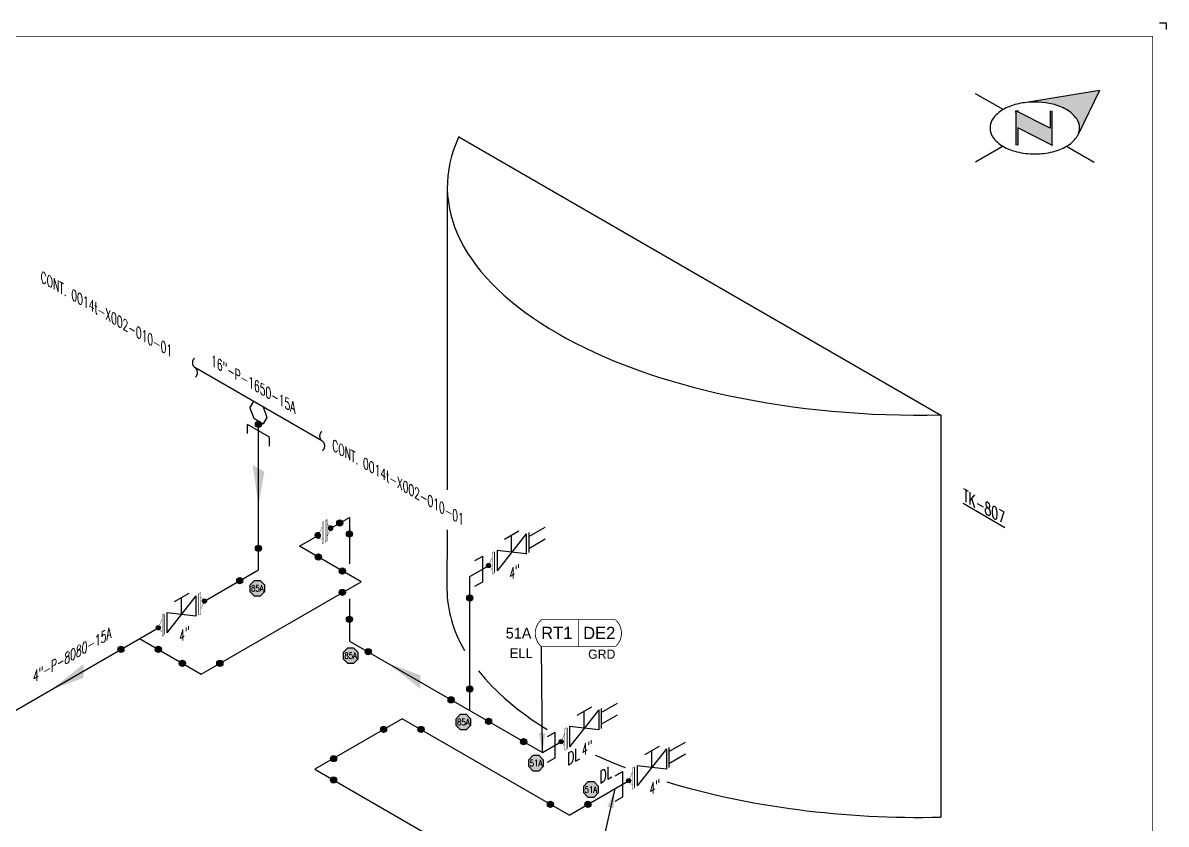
# Model space of a CAD drawing. Header units: inches. Extents: x 0.1 to 17.4, y 0.1 to 11.4.
# Drawn here: x 6.76 to 17.38, y 3.93 to 11.37 of the extents above; entities that cross this region are included whole.
import ezdxf
from ezdxf.enums import TextEntityAlignment as Align

# ---------------------------------------------------------------- set-up
doc = ezdxf.new("R2010")
doc.units = ezdxf.units.IN
doc.header["$MEASUREMENT"] = 0
doc.linetypes.add('HIDDEN2', pattern=[0.1875, 0.125, -0.0625])
for name, color, linetype in [('3', 1, 'Continuous'), ('BORDER', 3, 'Continuous'), ('COMP', 1, 'Continuous'), ('Continuation', 7, 'Continuous'), ('DL', 20, 'Continuous'), ('EQUIP', 131, 'Continuous'), ('EQUIP-ANNO', 150, 'Continuous'), ('FITTINGS', 4, 'Continuous'), ('FLOW', 1, 'Continuous'), ('PART_PCML', 7, 'Continuous'), ('PART_SelectedCML_RT', 132, 'Continuous'), ('PART_SelectedCML_UT', 132, 'Continuous'), ('PIPE-ANNO', 150, 'HIDDEN2'), ('TEXT', 7, 'Continuous'), ('UNAS.PIPE', 251, 'Continuous'), ('WELD POINTS', 41, 'Continuous'), ('Welds', 7, 'Continuous')]:
    doc.layers.add(name, color=color, linetype=linetype)
doc.layers.add('PIPE', color=7, linetype='Continuous', lineweight=30)
doc.styles.add('CMLPAS', font='')
doc.styles.add('ISO30', font='simplex.shx', dxfattribs={"width": 0.85, "oblique": 30, "height": 0.075})
doc.styles.add('PART_Standard', font='romans', dxfattribs={"width": 0.8, "height": 0.09})
doc.styles.add('Richmond', font='arial.ttf')
doc.styles.add('SIMPLEX', font='ROMANS')
doc.styles.get("Standard").update_dxf_attribs({"font": 'arial.ttf'})
doc.styles.get('CMLPAS').set_extended_font_data('Cordia New')
doc.dimstyles.new('Richmond', dxfattribs={"dimtxt": 0.18, "dimasz": 0.18, "dimexe": 0.18, "dimexo": 0.0625, "dimgap": 0.09, "dimtad": 0, "dimtih": 1, "dimtoh": 1, "dimdec": 4, "dimzin": 0, "dimdsep": 46, "dimtxsty": 'Richmond', "dimcen": 0.09, "dimadec": 0, "dimazin": 0, "dimtfac": 1, "dimtdec": 4, "dimtofl": 0, "dimtmove": 0, "dimatfit": 3, "dimfxl": 1, "dimtolj": 1, "dimtzin": 0, "dimarcsym": 0})
doc.dimstyles.get("Standard").update_dxf_attribs({"dimtxt": 0.18, "dimasz": 0.18, "dimexe": 0.18, "dimexo": 0.0625, "dimgap": 0.09, "dimtad": 0, "dimtih": 1, "dimtoh": 1, "dimdec": 4, "dimzin": 0, "dimdsep": 46, "dimtxsty": 'Standard', "dimcen": 0.09, "dimadec": 0, "dimazin": 0, "dimtfac": 1, "dimtdec": 4, "dimtofl": 0, "dimtmove": 0, "dimatfit": 3, "dimfxl": 1, "dimtolj": 1, "dimtzin": 0, "dimarcsym": 0})

# ---------------------------------------------------------------- blocks, each defined once
blk = doc.blocks.new('north2')
at = {"layer": 'BORDER'}
for points in [[(-0.706, -0.767, -0.156851), (-0.679, -0.851, -0.095667), (-0.689, -0.905), (-0.495, -0.504), (-1.19, -0.617, -0.092194), (-0.928, -0.631, -0.072341), (-0.801, -0.681, -0.106617)], [(-0.938, -1.011), (-0.936, -1.009), (-0.936, -0.691), (-0.952, -0.691), (-0.952, -0.853), (-1.27, -0.691), (-1.27, -0.707), (-1.27, -1.012), (-1.254, -1.012), (-1.254, -0.849)]]:
    blk.add_hatch(color=7, dxfattribs=at).paths.add_polyline_path(points)
at = {"layer": 'BORDER', "color": 7}
for p, q in [((-0.495, -0.504), (-1.19, -0.617)), ((-0.495, -0.504), (-0.689, -0.905)), ((-1.389, -0.681), (-1.646, -0.533)), ((-1.27, -0.691), (-1.27, -1.012)), ((-0.952, -0.853), (-1.27, -0.691)), ((-1.27, -0.707), (-1.27, -0.691)), ((-1.262, -0.691), (-1.246, -0.691)), ((-0.952, -0.691), (-0.952, -0.853)), ((-0.936, -0.691), (-0.936, -1.012)), ((-0.936, -1.012), (-1.254, -0.849)), ((-1.254, -0.849), (-1.254, -1.012)), ((-1.389, -1.021), (-1.646, -1.169)), ((-1.26, -1.011), (-1.262, -1.009)), ((-0.928, -1.012), (-0.944, -1.012)), ((-0.801, -1.021), (-0.544, -1.169))]:
    blk.add_line(p, q, dxfattribs=at)
for centre, radius, start, end in [((-1.152, -1.093), 0.476, 103.4495, 120), ((-1.095, -1.329), 0.719, 97.6203, 103.4495), ((-1.095, -1.329), 0.719, 76.5505, 97.6203), ((-1.039, -1.093), 0.476, 60, 76.5505), ((-1.238, -0.944), 0.304, 120, 144.3429), ((-0.953, -0.944), 0.304, 35.6571, 60), ((-1.367, -0.851), 0.144, 144.3429, 180), ((-0.823, -0.851), 0.144, 360, 35.6571), ((-1.367, -0.851), 0.144, 180, 215.6571), ((-1.238, -0.758), 0.304, 215.6571, 240), ((-0.953, -0.758), 0.304, 300, 324.3429), ((-0.823, -0.851), 0.144, 324.3429, 337.5547), ((-0.823, -0.851), 0.144, 337.5796, 360), ((-1.152, -0.609), 0.476, 240, 256.5505), ((-1.039, -0.609), 0.476, 283.4495, 300), ((-1.095, -0.373), 0.719, 256.5505, 270), ((-1.095, -0.373), 0.719, 270, 283.4495)]:
    blk.add_arc(centre, radius, start, end, dxfattribs=at)
blk = doc.blocks.new('A$C6804a2e5')
blk.add_blockref('north2', (0, 0))
blk = doc.blocks.new('A$C860dd1f6')
at = {"layer": 'PIPE'}
blk.add_blockref('A$C6804a2e5', (0, 0), dxfattribs=at)
blk = doc.blocks.new('Border')
at = {"layer": 'BORDER', "const_width": 0.005}
blk.add_lwpolyline([(0.25, 0.25), (17.25, 0.25), (17.25, 11.25), (0.25, 11.25)], close=True, dxfattribs=at)
blk = doc.blocks.new('2_WELD_SINGLE_00')
at = {"linetype": 'ByBlock', "lineweight": -2}
h = blk.add_hatch(color=0, dxfattribs=at)
edge = h.paths.add_edge_path()
edge.add_arc((0, 0), 0.0286, 0, 360)
at = {"color": 0, "linetype": 'ByBlock', "lineweight": -2}
blk.add_circle((0, 0), 0.0286, dxfattribs=at)
blk = doc.blocks.new('*U23')
at = {"layer": 'WELD POINTS'}
for p, rotation in [((-0.174, -0.1), 30.00000000000001), ((0.174, -0.1), 59.99999999999999)]:
    blk.add_blockref('2_WELD_SINGLE_00', p, dxfattribs=dict(at, rotation=rotation))
blk = doc.blocks.new('*U12')
at = {"layer": 'WELD POINTS'}
for p, rotation in [((0, 0.201), 180), ((-0.174, -0.1), 29.99999999999996)]:
    blk.add_blockref('2_WELD_SINGLE_00', p, dxfattribs=dict(at, rotation=rotation))
blk = doc.blocks.new('*U17')
at = {"layer": 'WELD POINTS'}
for p, rotation in [((-0.174, 0.1), 330.0000000000001), ((0.174, 0.1), 120)]:
    blk.add_blockref('2_WELD_SINGLE_00', p, dxfattribs=dict(at, rotation=rotation))
blk = doc.blocks.new('*U21')
at = {"layer": 'WELD POINTS'}
for p, rotation in [((-0.174, 0.1), 240), ((-0.174, -0.1), 30.00000000000001)]:
    blk.add_blockref('2_WELD_SINGLE_00', p, dxfattribs=dict(at, rotation=rotation))
blk = doc.blocks.new('*U13')
at = {"layer": 'WELD POINTS'}
for p, rotation in [((0.174, 0.1), 120), ((0.174, -0.1), 150)]:
    blk.add_blockref('2_WELD_SINGLE_00', p, dxfattribs=dict(at, rotation=rotation))
blk = doc.blocks.new('*U20')
at = {"layer": 'WELD POINTS'}
for p, rotation in [((0, 0.201), 270), ((0.174, -0.1), 60.00000000000003)]:
    blk.add_blockref('2_WELD_SINGLE_00', p, dxfattribs=dict(at, rotation=rotation))
blk = doc.blocks.new('*U22')
at = {"layer": 'WELD POINTS'}
blk.add_blockref('2_WELD_SINGLE_00', (0, 0.201), dxfattribs=at)
for p, rotation in [((-0.174, 0.1), 330.0000000000001), ((0.174, -0.1), 59.99999999999999)]:
    blk.add_blockref('2_WELD_SINGLE_00', p, dxfattribs=dict(at, rotation=rotation))
blk = doc.blocks.new('*U19')
at = {"layer": 'WELD POINTS'}
for p, rotation in [((-0.174, -0.1), 30.00000000000001), ((0.174, -0.1), 59.99999999999999)]:
    blk.add_blockref('2_WELD_SINGLE_00', p, dxfattribs=dict(at, rotation=rotation))
blk = doc.blocks.new('*U18')
at = {"layer": 'WELD POINTS'}
for p, rotation in [((0.174, 0.1), 210), ((0.174, -0.1), 60.00000000000003)]:
    blk.add_blockref('2_WELD_SINGLE_00', p, dxfattribs=dict(at, rotation=rotation))
blk = doc.blocks.new('3_VALVE_FLANGE_GATE_30')
at = {"color": 0, "linetype": 'ByBlock', "lineweight": -2}
blk.add_wipeout([(-0.162, -0.187), (-0.135, -0.172), (0, 0), (0.135, -0.016), (0.162, 0), (0.162, 0.187), (0.135, 0.172), (0, 0), (-0.135, 0.016), (-0.162, 0)], dxfattribs=at)
for p, q in [((0.135, 0.172), (-0.135, -0.172)), ((0.068, 0.195), (-0.068, 0.117)), ((0, 0), (0, 0.156)), ((0.135, 0.172), (0.135, -0.016)), ((0.162, 0.187), (0.162, 0)), ((-0.162, 0), (-0.162, -0.187)), ((-0.135, 0.016), (-0.135, -0.172)), ((0.135, -0.016), (-0.135, 0.016))]:
    blk.add_line(p, q, dxfattribs=at)
blk = doc.blocks.new('AM9A04')
at = {"linetype": 'Continuous', "const_width": 0.01}
blk.add_lwpolyline([(0, -0.289), (0, 0.289), (-0.05, 0.318), (-0.05, -0.26)], close=True, dxfattribs=at)
at = {"const_width": 0.01}
blk.add_lwpolyline([(-0.05, -0.144), (-0.15, 0.087), (-0.05, 0.202)], dxfattribs=at)
blk = doc.blocks.new('A09')
at = {"layer": 'Welds'}
h = blk.add_hatch(color=256, dxfattribs=at)
h.dxf.hatch_style = 1
h.paths.add_polyline_path([(-0.03, 0, 1), (0.03, 0, 1)])
blk.add_circle((0, 0), 0.03, dxfattribs=at)
blk = doc.blocks.new('*U31')
blk.add_wipeout([(-0.052, -0.03), (-0.017, -0.07), (-0.017, -0.11), (0, -0.1), (0, 0.1), (-0.017, 0.09), (-0.017, 0.05)]).dxf.layer = 'COMP'
at = {"layer": '3', "xscale": 0.65, "yscale": 0.65, "zscale": 0.65}
blk.add_blockref('A09', (-0.052, -0.03), dxfattribs=at)
at = {"layer": 'COMP', "xscale": -0.3466300616258731, "yscale": 0.3466300616258731, "zscale": 0.3466300616258731, "rotation": 180}
blk.add_blockref('AM9A04', (0, 0), dxfattribs=at)
blk = doc.blocks.new('1_Text_30')
at = {"layer": 'TEXT', "style": 'PART_Standard', "oblique": 30, "width": 0.8}
blk.add_attdef('TEXT', (0, 0), '', height=0.09, rotation=30, dxfattribs=at)
blk = doc.blocks.new('*U35')
blk.add_wipeout([(0.044, -0.025), (0.079, -0.123), (0.045, -0.181), (-0.044, -0.13), (-0.079, -0.032), (-0.044, 0.025)])
at = {"layer": 'FITTINGS', "linetype": 'Continuous'}
for p, q in [((-0.079, -0.032), (-0.044, 0.025)), ((-0.044, 0.025), (0.044, -0.025)), ((-0.079, -0.032), (-0.044, -0.13)), ((0.044, -0.025), (0.079, -0.123)), ((-0.044, -0.13), (0.045, -0.181)), ((0.079, -0.123), (0.045, -0.181))]:
    blk.add_line(p, q, dxfattribs=at)
blk = doc.blocks.new('1_BREAK-PIPE_PIPE_00')
at = {"color": 0, "linetype": 'ByBlock', "lineweight": -2}
for centre, major_axis in [((0.03, -0.092), (0, 0.101)), ((-0.03, 0.092), (0, -0.101))]:
    blk.add_ellipse(centre, major_axis=major_axis, ratio=0.711978, start_param=0.427466, end_param=3.141593, dxfattribs=at)
blk = doc.blocks.new('1_Tilde_00')
at = {"layer": 'PIPE-ANNO', "xscale": -0.5000000000000001, "yscale": 0.5, "zscale": 0.5}
blk.add_blockref('1_BREAK-PIPE_PIPE_00', (0, 0), dxfattribs=at)
blk = doc.blocks.new('1_Cont_330')
at = {"layer": 'Continuation', "style": 'PART_Standard', "oblique": 330, "width": 0.8}
blk.add_attdef('CONT.', (0, 0), '', height=0.09, rotation=330, dxfattribs=at)
blk = doc.blocks.new('1_Text_330')
at = {"layer": 'TEXT', "style": 'PART_Standard', "oblique": 330, "width": 0.8}
blk.add_attdef('3/4"', (0, 0), '', height=0.09, rotation=330, dxfattribs=at)
blk = doc.blocks.new('*U32')
blk.add_wipeout([(-0.023, 0.113), (-0.023, 0.073), (-0.058, 0.033), (-0.023, -0.047), (-0.023, -0.087), (0.022, -0.113), (0.022, -0.073), (0.057, -0.033), (0.022, 0.047), (0.022, 0.087)])
at = {"linetype": 'Continuous', "const_width": 0.003}
blk.add_lwpolyline([(0.005, -0.103), (0.022, -0.113), (0.022, 0.087), (0.005, 0.097)], close=True, dxfattribs=at)
at = {"const_width": 0.003}
blk.add_lwpolyline([(0.022, 0.047), (0.057, -0.033), (0.022, -0.073)], dxfattribs=at)
at = {"xscale": 0.3466300616258731, "yscale": 0.3466300616258731, "zscale": 0.3466300616258731}
blk.add_blockref('AM9A04', (-0.006, 0.003), dxfattribs=at)
at = {"layer": 'Welds', "xscale": 0.7, "yscale": 0.7, "zscale": 0.7}
for p in [(-0.058, 0.033), (0.057, -0.033)]:
    blk.add_blockref('A09', p, dxfattribs=at)
blk = doc.blocks.new('*U41')
at = {"layer": 'WELD POINTS'}
for rotation in [330.0000000000001, 239.9999999999999]:
    blk.add_blockref('2_WELD_SINGLE_00', (-0.174, 0.1), dxfattribs=dict(at, rotation=rotation))
blk = doc.blocks.new('2_NOZZLE_FLANGE_EQUIPMENT_30')
blk.add_wipeout([(-0.176, -0.046), (-0.176, -0.156), (-0.023, -0.068), (-0.023, -0.107), (0, -0.094), (0, 0.094), (-0.023, 0.08), (-0.023, 0.041)])
at = {"color": 0, "linetype": 'ByBlock', "lineweight": -2}
for p, q in [((-0.023, 0.041), (-0.176, -0.046)), ((-0.023, -0.107), (-0.023, 0.08)), ((0, -0.094), (0, 0.094)), ((-0.023, -0.068), (-0.176, -0.156))]:
    blk.add_line(p, q, dxfattribs=at)
blk = doc.blocks.new('*U43')
at = {"layer": 'WELD POINTS'}
for p, rotation in [((-0.174, 0.1), 239.9999999999999), ((0.174, 0.1), 209.9999999999999)]:
    blk.add_blockref('2_WELD_SINGLE_00', p, dxfattribs=dict(at, rotation=rotation))
blk = doc.blocks.new('*U45')
at = {"layer": 'WELD POINTS', "rotation": 89.99999999999993}
blk.add_blockref('2_WELD_SINGLE_00', (0, -0.201), dxfattribs=at)
at = {"layer": 'WELD POINTS'}
blk.add_blockref('2_WELD_SINGLE_00', (0, -0.201), dxfattribs=at)
blk = doc.blocks.new('1_ARROW_FLOW_30')
at = {"color": 0, "linetype": 'ByBlock'}
blk.add_solid([(-0.15, -0.15), (0.15, 0.087), (-0.15, -0.023)], dxfattribs=at)
blk = doc.blocks.new('DL_30')
at = {"layer": 'DL', "style": 'ISO30', "oblique": 30, "width": 0.85}
blk.add_text('DL', height=0.1, rotation=30, dxfattribs=at).set_placement((-0.21, 0.037))
blk = doc.blocks.new('PART_PCML')
blk.add_hatch(color=0).paths.add_polyline_path([(-0.07, -0.029), (-0.029, -0.07), (0.029, -0.07), (0.07, -0.029), (0.07, 0.029), (0.029, 0.07), (-0.029, 0.07), (-0.07, 0.029)])
at = {"color": 7, "const_width": 0.009}
blk.add_lwpolyline([(-0.07, 0.029), (-0.029, 0.07), (0.029, 0.07), (0.07, 0.029), (0.07, -0.029), (0.029, -0.07), (-0.029, -0.07), (-0.07, -0.029), (-0.07, 0.029), (-0.029, 0.07)], dxfattribs=at)
at = {"color": 18, "true_color": 0x000000}
blk.add_lwpolyline([(-0.029, 0.07), (-0.07, 0.029), (-0.07, -0.029), (-0.029, -0.07), (0.029, -0.07), (0.07, -0.029), (0.07, 0.029), (0.029, 0.07)], close=True, dxfattribs=at)
at = {"color": 7, "true_color": 0xffffff, "style": 'SIMPLEX', "width": 0.8, "flags": 1}
for tag, p in [('CIRCUIT', (-0.094, 0.089)), ('DM', (-0.053, -0.133)), ('TYPE', (-0.075, -0.204))]:
    blk.add_attdef(tag, p, '', height=0.0586, dxfattribs=at)
at = {"color": 7, "true_color": 0xffffff, "style": 'SIMPLEX', "width": 0.8}
blk.add_attdef('DMDISP', text='', height=0.0586, dxfattribs=at).set_placement((0, 0), align=Align.MIDDLE_CENTER)
blk = doc.blocks.new('CMLPAS')
at = {"const_width": 0.008}
blk.add_lwpolyline([(0.063, 0.125, 0.454441), (0.063, -0.125), (0.75, -0.125, 0.454441), (0.75, 0.125)], format="xyb", close=True, dxfattribs=at)
blk.add_lwpolyline([(0.406, -0.125), (0.406, 0.125)], dxfattribs=at)
at = {"style": 'CMLPAS', "flags": 1}
for tag, p in [('STATE', (0.75, 0.623)), ('DL', (0.75, 0.482)), ('CIRCUIT', (0.75, 0.341)), ('SUBSINTERVAL(MONTHS)', (-0.025, -0.335)), ('OLD_ID', (0.75, -0.337)), ('OLD_NDE', (0.75, -0.478)), ('OLD_ENTY', (0.741, -0.636)), ('SIZE', (0.747, -0.761)), ('SPEC', (0.747, -0.902)), ('JUSTIFY', (0.747, -1.043)), ('COMMENTS', (0.747, -1.185)), ('OLD_ASSET', (0.75, -1.326)), ('SCHED', (0.737, -1.469)), ('NOM_THICK', (0.752, -1.61)), ('CORR_ALLOW', (0.763, -1.745)), ('TML_STATUS', (0.772, -1.878)), ('FLOW_ORDER', (0.778, -2.13))]:
    blk.add_attdef(tag, text='', height=0.1, dxfattribs=at).set_placement(p, align=Align.MIDDLE_RIGHT)
at = {"style": 'CMLPAS'}
for tag, height, p in [('CHILD', 0.25, (0.75, 0.269)), ('###', 0.115, (0.75, 0.002)), ('ACCESS', 0.085, (0.75, -0.195))]:
    blk.add_attdef(tag, text='', height=height, dxfattribs=at).set_placement(p, align=Align.MIDDLE_RIGHT)
at = {"color": 152, "style": 'CMLPAS'}
for tag, height, p in [('SPECIAL', 0.085, (0.405, 0.19)), ('DM-TYPE', 0.1, (-0.03, 0)), ('COMP', 0.09, (-0.017, -0.185))]:
    blk.add_attdef(tag, text='', height=height, dxfattribs=at).set_placement(p, align=Align.MIDDLE_RIGHT)
at = {"style": 'CMLPAS'}
blk.add_attdef('NDE', text='', height=0.115, dxfattribs=at).set_placement((0.206, 0.002), align=Align.MIDDLE_CENTER)
blk = doc.blocks.new('*U60')
at = {"color": 20, "linetype": 'ByBlock', "ltscale": 0.7}
blk.add_line((-0.054, -0.15), (-0.054, 0.087), dxfattribs=at)
for points in [[(-0.126, 0.046), (-0.054, 0.087)], [(-0.126, -0.191), (-0.054, -0.15)]]:
    blk.add_leader(points, dimstyle='Richmond', override={"dimasz": 0.04, "dimgap": 0.09, "dimtad": 0}, dxfattribs=at)
blk = doc.blocks.new('*U61')
at = {"color": 20, "linetype": 'ByBlock', "ltscale": 0.7}
blk.add_line((0.103, -0.122), (-0.103, -0.003), dxfattribs=at)
for points in [[(-0.103, -0.086), (-0.103, -0.003)], [(0.103, -0.204), (0.103, -0.122)]]:
    blk.add_leader(points, dimstyle='Richmond', override={"dimasz": 0.04, "dimgap": 0.09, "dimtad": 0}, dxfattribs=at)

msp = doc.modelspace()

# ---------------------------------------------------------------- linework, layer by layer
for p, q in [((17.312, 11.375), (17.375, 11.375)), ((17.375, 11.375), (17.375, 11.312))]:
    msp.add_line(p, q)
at = {"layer": 'EQUIP'}
for p, q in [((10.806, 10.318), (15.283, 7.733)), ((10.698, 9.852), (10.696, 7.037)), ((15.283, 7.733), (15.283, 3.999)), ((10.696, 6.667), (10.695, 6.118))]:
    msp.add_line(p, q, dxfattribs=at)
for centre, major_axis, ratio, start_param, end_param in [((15.092, 9.852), (-4.394, 0), 0.482574, 6.061379, 7.897427), ((15.092, 6.117), (-4.397, 0), 0.482242, 6.282962, 6.556396), ((15.092, 6.117), (-4.397, 0), 0.482242, 6.650121, 6.946175)]:
    msp.add_ellipse(centre, major_axis=major_axis, ratio=ratio, start_param=start_param, end_param=end_param, dxfattribs=at)
at = {"layer": 'PIPE'}
for p, q in [((8.944, 6.294), (8.944, 7.833)), ((9.326, 6.515), (9.789, 6.782)), ((9.789, 6.782), (9.789, 6.35)), ((9.897, 6.185), (9.326, 6.515)), ((10.907, 6.234), (11.374, 6.504)), ((6.031, 4.613), (8.944, 6.294)), ((8.411, 5.327), (9.897, 6.185)), ((10.907, 4.988), (10.907, 6.234)), ((9.789, 6.025), (9.789, 5.634)), ((7.84, 5.657), (8.411, 5.327)), ((9.789, 5.634), (11.581, 4.599)), ((10.28, 4.913), (9.467, 4.443)), ((11.83, 4.018), (10.28, 4.913)), ((11.581, 4.599), (12.085, 4.89)), ((11.83, 4.018), (12.713, 4.528)), ((9.467, 4.443), (10.671, 3.748))]:
    msp.add_line(p, q, dxfattribs=at)
at = {"layer": 'UNAS.PIPE'}
msp.add_line((9.533, 7.492), (8.354, 8.173), dxfattribs=at)

# ---------------------------------------------------------------- block references
msp.add_blockref('DL_30', (12.32, 4.268))
at = {"layer": 'BORDER'}
for name, p in [('Border', (0, 0)), ('A$C860dd1f6', (17.25, 11.25))]:
    msp.add_blockref(name, p, dxfattribs=at)
at = {"layer": 'Continuation'}
for p in [(6.92, 8.972), (9.629, 7.408)]:
    msp.add_blockref('1_Cont_330', p, dxfattribs=at).add_auto_attribs({'CONT.': 'CONT. 0014t-X002-010-01'})
at = {"layer": 'FLOW', "xscale": -1, "yscale": -1, "rotation": 59.99999999999994}
msp.add_blockref('1_ARROW_FLOW_30', (8.944, 7.064), dxfattribs=at)
at = {"layer": 'FLOW', "xscale": -1, "yscale": -1}
msp.add_blockref('1_ARROW_FLOW_30', (7.169, 5.27), dxfattribs=at)
at = {"layer": 'FLOW', "xscale": -1}
msp.add_blockref('1_ARROW_FLOW_30', (10.298, 5.34), dxfattribs=at)
at = {"layer": 'PART_PCML', "color": 13}
for p in [(8.933, 6.124), (9.8, 5.499), (10.847, 4.881)]:
    msp.add_blockref('PART_PCML', p, dxfattribs=at).add_auto_attribs({'DMDISP': '85A'})
at = {"layer": 'PART_PCML', "color": 96}
for p in [(11.522, 4.5), (12.032, 4.255)]:
    msp.add_blockref('PART_PCML', p, dxfattribs=at).add_auto_attribs({'DMDISP': '51A'})
at = {"layer": 'PART_SelectedCML_UT'}
msp.add_blockref('CMLPAS', (11.509, 5.707), dxfattribs=at).add_auto_attribs({'###': 'DE2', 'NDE': 'RT1', 'DM-TYPE': '51A', 'COMP': 'ELL', 'ACCESS': 'GRD'})
at = {"layer": 'PIPE-ANNO', "rotation": 180}
msp.add_blockref('1_Tilde_00', (8.354, 8.173), dxfattribs=at)
at = {"layer": 'PIPE-ANNO'}
msp.add_blockref('1_Tilde_00', (9.536, 7.491), dxfattribs=at)
at = {"layer": 'TEXT'}
msp.add_blockref('1_Text_30', (6.85, 5.245), dxfattribs=at).add_auto_attribs({'TEXT': '4"-P-8080-15A'})
at = {"layer": 'WELD POINTS'}
for name, p in [('*U13', (9.326, 6.515)), ('2_WELD_SINGLE_00', (9.789, 6.629)), ('*U12', (8.944, 6.294)), ('*U21', (9.897, 6.185)), ('*U45', (10.907, 6.234)), ('*U20', (9.789, 5.634)), ('*U23', (7.84, 5.657)), ('*U17', (8.411, 5.327)), ('*U22', (10.907, 4.988)), ('*U19', (10.28, 4.913)), ('*U41', (11.581, 4.599)), ('*U18', (9.467, 4.443)), ('*U43', (11.83, 4.018))]:
    msp.add_blockref(name, p, dxfattribs=at)

# ---------------------------------------------------------------- texts
at = {"layer": 'EQUIP-ANNO', "style": 'ISO30', "oblique": 330, "width": 0.85}
msp.add_text('%%UTK-807', height=0.1, rotation=330, dxfattribs=at).set_placement((15.489, 6.937))

# ---------------------------------------------------------------- leaders
at = {"layer": 'PART_SelectedCML_RT'}
for points in [[(11.581, 4.599), (11.572, 5.582)], [(12.254, 4.263), (12.138, 3.755)]]:
    msp.add_leader(points, dimstyle='Standard', dxfattribs=at)

# ---------------------------------------------------------------- next in the draw order: block references
at = {"layer": 'COMP', "xscale": -1}
msp.add_blockref('*U32', (9.557, 6.649), dxfattribs=at)
at = {"layer": 'FITTINGS'}
msp.add_blockref('3_VALVE_FLANGE_GATE_30', (8.228, 5.881), dxfattribs=at)
at = {"layer": 'PIPE'}
msp.add_blockref('*U35', (8.944, 7.833), dxfattribs=at)

# ---------------------------------------------------------------- next in the draw order: wipeouts: each hides what was drawn before it
at = {"linetype": 'ByBlock', "lineweight": -2}
for points in [[(11.133, 6.271), (11.16, 6.286), (11.295, 6.458), (11.431, 6.443), (11.458, 6.458), (11.458, 6.646), (11.431, 6.63), (11.295, 6.458), (11.16, 6.474), (11.133, 6.458)], [(11.807, 4.636), (11.834, 4.652), (11.969, 4.824), (12.104, 4.808), (12.131, 4.824), (12.131, 5.011), (12.104, 4.995), (11.969, 4.824), (11.834, 4.839), (11.807, 4.824)], [(12.435, 4.273), (12.462, 4.289), (12.598, 4.461), (12.733, 4.445), (12.76, 4.461), (12.76, 4.648), (12.733, 4.633), (12.598, 4.461), (12.462, 4.476), (12.435, 4.461)]]:
    msp.add_wipeout(points, dxfattribs=at).dxf.layer = 'FITTINGS'

# ---------------------------------------------------------------- next in the draw order: linework, layer by layer
at = {"layer": 'EQUIP'}
msp.add_ellipse((15.092, 6.117), major_axis=(-4.397, 0), ratio=0.482242, start_param=7.289037, end_param=7.897397, dxfattribs=at)
at = {"layer": 'FITTINGS', "linetype": 'ByBlock', "lineweight": -2}
for p, q in [((11.431, 6.63), (11.16, 6.286)), ((11.363, 6.654), (11.228, 6.576)), ((11.295, 6.458), (11.295, 6.615)), ((11.431, 6.63), (11.431, 6.443)), ((11.133, 6.458), (11.133, 6.271)), ((11.16, 6.474), (11.16, 6.286)), ((11.431, 6.443), (11.16, 6.474)), ((12.104, 4.995), (11.834, 4.652)), ((12.037, 5.019), (11.901, 4.941)), ((12.104, 4.995), (12.104, 4.808)), ((11.969, 4.824), (11.969, 4.98)), ((11.807, 4.824), (11.807, 4.636)), ((11.834, 4.839), (11.834, 4.652)), ((12.104, 4.808), (11.834, 4.839)), ((12.733, 4.633), (12.462, 4.289)), ((12.665, 4.656), (12.53, 4.578)), ((12.598, 4.461), (12.598, 4.617)), ((12.733, 4.633), (12.733, 4.445)), ((12.435, 4.461), (12.435, 4.273)), ((12.462, 4.476), (12.462, 4.289)), ((12.733, 4.445), (12.462, 4.476))]:
    msp.add_line(p, q, dxfattribs=at)

# ---------------------------------------------------------------- next in the draw order: block references
ref = msp.add_blockref('1_Text_330', (8.504, 8.195))
ref.add_attrib('3/4"', '16"-P-1650-15A', (8.504, 8.195), dxfattribs={"layer": 'UNAS.PIPE', "height": 0.09, "rotation": 330, "style": 'PART_Standard', "oblique": 330, "width": 0.8})
at = {"layer": 'COMP', "ltscale": 0.65, "rotation": 180}
msp.add_blockref('*U31', (8.39, 5.975), dxfattribs=at)
at = {"layer": 'COMP', "ltscale": 0.65}
msp.add_blockref('*U31', (8.066, 5.787), dxfattribs=at)
at = {"layer": 'DL'}
msp.add_blockref('*U61', (8.944, 7.648), dxfattribs=at)
at = {"layer": 'TEXT'}
for p in [(11.274, 6.195), (8.207, 5.618), (11.948, 4.561), (12.576, 4.198)]:
    msp.add_blockref('1_Text_30', p, dxfattribs=at).add_auto_attribs({'TEXT': '4"'})
at = {"layer": 'WELD POINTS'}
for name, p in [('2_WELD_SINGLE_00', (8.944, 7.648)), ('*U45', (9.699, 6.931))]:
    msp.add_blockref(name, p, dxfattribs=at)

# ---------------------------------------------------------------- next in the draw order: block references
at = {"layer": 'COMP', "ltscale": 0.65}
for p in [(11.133, 6.365), (11.807, 4.73), (12.435, 4.367)]:
    msp.add_blockref('*U31', p, dxfattribs=at)
at = {"layer": 'FITTINGS', "xscale": -1, "yscale": -1}
for p in [(11.431, 6.536), (12.104, 4.902), (12.733, 4.539)]:
    msp.add_blockref('2_NOZZLE_FLANGE_EQUIPMENT_30', p, dxfattribs=at)

# ---------------------------------------------------------------- next in the draw order: linework, layer by layer
at = {"layer": 'EQUIP'}
msp.add_ellipse((15.092, 6.117), major_axis=(-4.397, 0), ratio=0.482242, start_param=7.097063, end_param=7.180977, dxfattribs=at)

# ---------------------------------------------------------------- next in the draw order: block references
msp.add_blockref('DL_30', (12.021, 4.436))
at = {"layer": 'DL'}
for p in [(11.081, 6.335), (11.755, 4.7), (12.383, 4.337)]:
    msp.add_blockref('*U60', p, dxfattribs=at)

doc.saveas('drawing.dxf')
